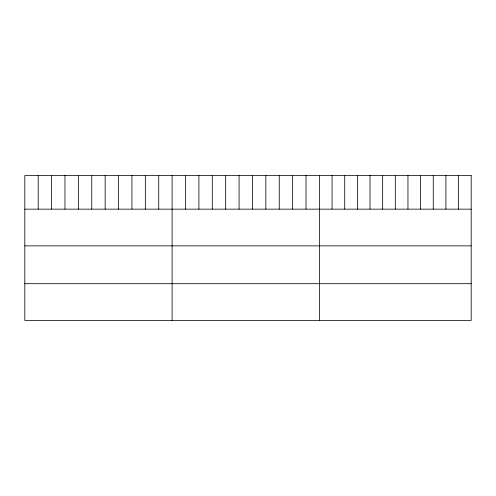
<?xml version="1.0" encoding="UTF-8"?>
<svg xmlns="http://www.w3.org/2000/svg" width="496" height="496" viewBox="0 0 496 496"><rect width="100%" height="100%" fill="white"/><g stroke="black" fill="none" stroke-linecap="round" stroke-linejoin="round"><path stroke-width="0.74" d="M24.8 209.151L471.2 209.151M24.8 245.873L471.2 245.873M24.8 283.7L471.2 283.7M458.552 175.584L458.552 209.151M445.904 175.584L445.904 209.151M433.256 175.584L433.256 209.151M420.608 175.584L420.608 209.151M407.96 175.584L407.96 209.151M395.312 175.584L395.312 209.151M382.664 175.584L382.664 209.151M370.016 175.584L370.016 209.151M357.368 175.584L357.368 209.151M344.72 175.584L344.72 209.151M332.072 175.584L332.072 209.151M319.424 175.584L319.424 320.416M306.032 175.584L306.032 209.151M292.64 175.584L292.64 209.151M279.248 175.584L279.248 209.151M265.856 175.584L265.856 209.151M252.464 175.584L252.464 209.151M239.072 175.584L239.072 209.151M225.68 175.584L225.68 209.151M212.288 175.584L212.288 209.151M198.896 175.584L198.896 209.151M185.504 175.584L185.504 209.151M172.112 175.584L172.112 320.416M158.72 175.584L158.72 209.151M145.328 175.584L145.328 209.151M131.936 175.584L131.936 209.151M118.544 175.584L118.544 209.151M105.152 175.584L105.152 209.151M91.76 175.584L91.76 209.151M78.368 175.584L78.368 209.151M64.976 175.584L64.976 209.151M51.584 175.584L51.584 209.151M38.192 175.584L38.192 209.151M471.2 175.584L24.8 175.584L24.8 320.416L471.2 320.416L471.2 175.584"/></g></svg>
